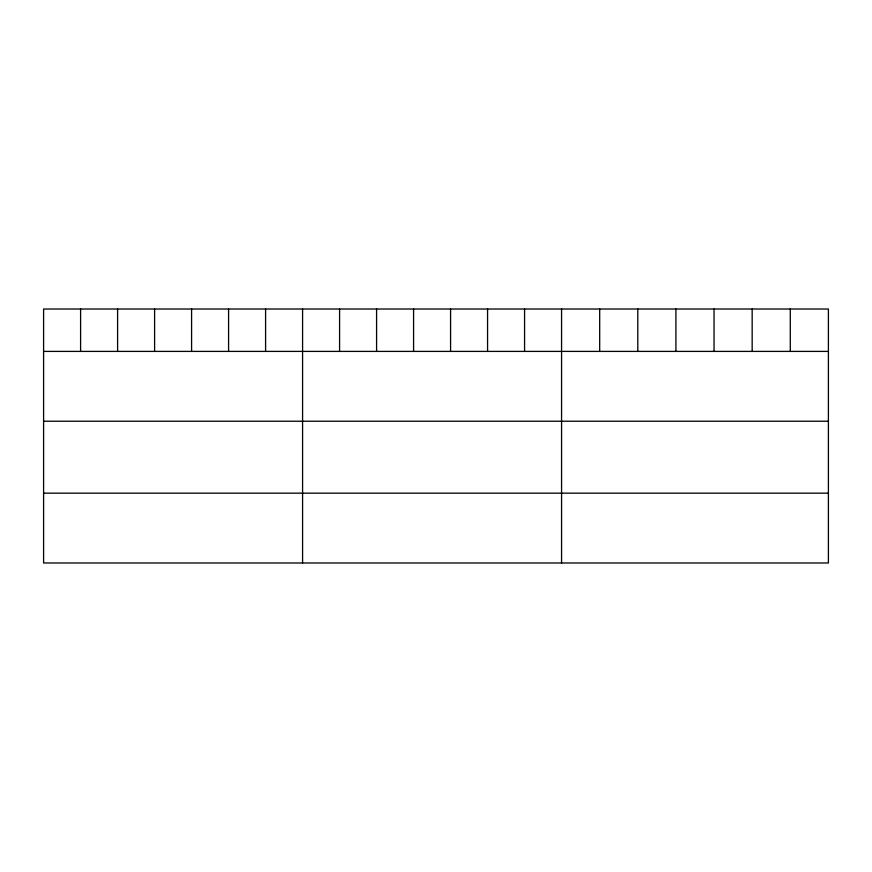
<?xml version="1.0" encoding="UTF-8"?>
<svg xmlns="http://www.w3.org/2000/svg" width="872" height="872" viewBox="0 0 872 872"><rect width="100%" height="100%" fill="white"/><g stroke="black" fill="none" stroke-linecap="round" stroke-linejoin="round"><path stroke-width="1.31" d="M828.4 351.405L828.4 562.985L43.6 562.985L43.6 309.015L828.4 309.015L828.4 351.405L43.6 351.405M43.6 421.231L828.4 421.231M43.6 493.16L828.4 493.16M790.283 309.015L790.283 351.405M752.165 309.015L752.165 351.405M714.048 309.015L714.048 351.405M675.92 309.015L675.92 351.405M637.803 309.015L637.803 351.405M599.685 309.015L599.685 351.405M561.568 309.015L561.568 562.985M524.573 309.015L524.573 351.405M487.568 309.015L487.568 351.405M450.573 309.015L450.573 351.405M413.579 309.015L413.579 351.405M376.584 309.015L376.584 351.405M339.579 309.015L339.579 351.405M302.584 309.015L302.584 562.985M265.589 309.015L265.589 351.405M228.584 309.015L228.584 351.405M191.589 309.015L191.589 351.405M154.595 309.015L154.595 351.405M117.6 309.015L117.6 351.405M80.595 309.015L80.595 351.405"/></g></svg>
